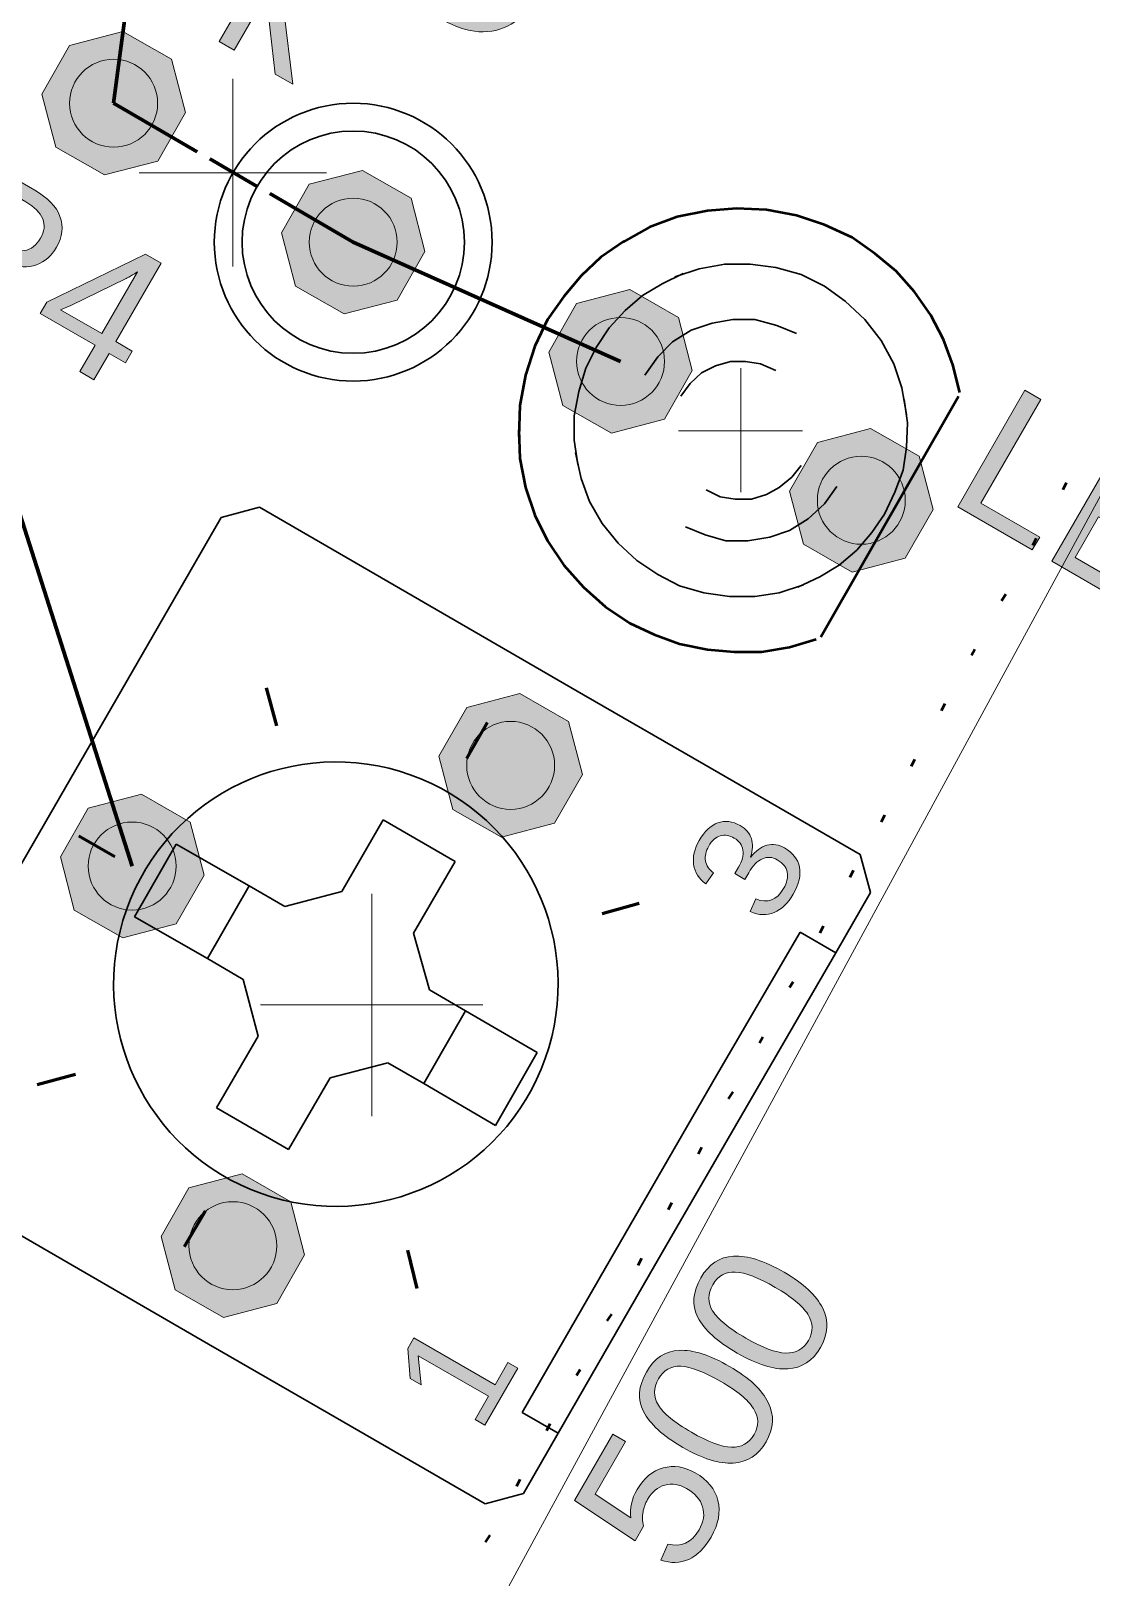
# Model space of a CAD drawing. Header units: millimetres. Extents: x 62.1 to 137.4, y 80.8 to 158.7.
# Drawn here: x 111.98 to 121.53, y 91.22 to 105.14 of the extents above; entities that cross this region are included whole.
import ezdxf

# ---------------------------------------------------------------- set-up
doc = ezdxf.new("R2010")
doc.units = ezdxf.units.MM
doc.header["$MEASUREMENT"] = 0
doc.layers.add('レイヤー 1', color=7, linetype='Continuous', lineweight=0)

# ---------------------------------------------------------------- blocks, each defined once
blk = doc.blocks.new('Block_0')
at = {"layer": 'レイヤー 1'}
h = blk.add_hatch(color=253, dxfattribs=at)
h.dxf.hatch_style = 2
edge = h.paths.add_edge_path()
edge.add_spline(control_points=[(118.772, 97.784), (118.848, 97.74), (118.892, 97.682), (118.906, 97.61), (118.92, 97.538), (118.901, 97.458), (118.85, 97.368), (118.802, 97.285), (118.745, 97.23), (118.679, 97.202), (118.613, 97.174), (118.541, 97.176), (118.462, 97.21), (118.462, 97.21), (118.514, 97.324), (118.514, 97.324), (118.619, 97.282), (118.702, 97.313), (118.763, 97.418), (118.793, 97.471), (118.804, 97.52), (118.796, 97.565), (118.787, 97.61), (118.757, 97.647), (118.706, 97.677), (118.661, 97.703), (118.617, 97.706), (118.572, 97.686), (118.527, 97.666), (118.486, 97.624), (118.449, 97.559), (118.449, 97.559), (118.414, 97.5), (118.414, 97.5), (118.414, 97.5), (118.324, 97.552), (118.324, 97.552), (118.324, 97.552), (118.357, 97.609), (118.357, 97.609), (118.39, 97.666), (118.403, 97.718), (118.396, 97.764), (118.389, 97.81), (118.363, 97.846), (118.319, 97.871), (118.276, 97.897), (118.234, 97.904), (118.193, 97.893), (118.153, 97.882), (118.118, 97.851), (118.089, 97.8), (118.062, 97.754), (118.053, 97.709), (118.06, 97.667), (118.067, 97.625), (118.09, 97.589), (118.131, 97.56), (118.131, 97.56), (118.062, 97.459), (118.062, 97.459), (117.999, 97.506), (117.963, 97.564), (117.953, 97.633), (117.943, 97.703), (117.96, 97.776), (118.003, 97.851), (118.051, 97.933), (118.107, 97.986), (118.171, 98.01), (118.236, 98.033), (118.303, 98.025), (118.371, 97.985), (118.423, 97.955), (118.457, 97.916), (118.473, 97.868), (118.489, 97.819), (118.486, 97.764), (118.466, 97.702), (118.466, 97.702), (118.468, 97.7), (118.468, 97.7), (118.51, 97.758), (118.558, 97.794), (118.613, 97.808), (118.667, 97.822), (118.72, 97.814), (118.772, 97.784)], knot_values=[0, 0, 0, 0, 1, 1, 1, 2, 2, 2, 3, 3, 3, 4, 4, 4, 5, 5, 5, 6, 6, 6, 7, 7, 7, 8, 8, 8, 9, 9, 9, 10, 10, 10, 11, 11, 11, 12, 12, 12, 13, 13, 13, 14, 14, 14, 15, 15, 15, 16, 16, 16, 17, 17, 17, 18, 18, 18, 19, 19, 19, 20, 20, 20, 21, 21, 21, 22, 22, 22, 23, 23, 23, 24, 24, 24, 25, 25, 25, 26, 26, 26, 27, 27, 27, 28, 28, 28, 29, 29, 29, 29], degree=3, periodic=0)
blk.add_open_spline([(118.772, 97.784), (118.848, 97.74), (118.892, 97.682), (118.906, 97.61), (118.92, 97.538), (118.901, 97.458), (118.85, 97.368), (118.802, 97.285), (118.745, 97.23), (118.679, 97.202), (118.613, 97.174), (118.541, 97.176), (118.462, 97.21), (118.462, 97.21), (118.514, 97.324), (118.514, 97.324), (118.619, 97.282), (118.702, 97.313), (118.763, 97.418), (118.793, 97.471), (118.804, 97.52), (118.796, 97.565), (118.787, 97.61), (118.757, 97.647), (118.706, 97.677), (118.661, 97.703), (118.617, 97.706), (118.572, 97.686), (118.527, 97.666), (118.486, 97.624), (118.449, 97.559), (118.449, 97.559), (118.414, 97.5), (118.414, 97.5), (118.414, 97.5), (118.324, 97.552), (118.324, 97.552), (118.324, 97.552), (118.357, 97.609), (118.357, 97.609), (118.39, 97.666), (118.403, 97.718), (118.396, 97.764), (118.389, 97.81), (118.363, 97.846), (118.319, 97.871), (118.276, 97.897), (118.234, 97.904), (118.193, 97.893), (118.153, 97.882), (118.118, 97.851), (118.089, 97.8), (118.062, 97.754), (118.053, 97.709), (118.06, 97.667), (118.067, 97.625), (118.09, 97.589), (118.131, 97.56), (118.131, 97.56), (118.062, 97.459), (118.062, 97.459), (117.999, 97.506), (117.963, 97.564), (117.953, 97.633), (117.943, 97.703), (117.96, 97.776), (118.003, 97.851), (118.051, 97.933), (118.107, 97.986), (118.171, 98.01), (118.236, 98.033), (118.303, 98.025), (118.371, 97.985), (118.423, 97.955), (118.457, 97.916), (118.473, 97.868), (118.489, 97.819), (118.486, 97.764), (118.466, 97.702), (118.466, 97.702), (118.468, 97.7), (118.468, 97.7), (118.51, 97.758), (118.558, 97.794), (118.613, 97.808), (118.667, 97.822), (118.72, 97.814), (118.772, 97.784)], degree=3, knots=[0, 0, 0, 0, 1, 1, 1, 2, 2, 2, 3, 3, 3, 4, 4, 4, 5, 5, 5, 6, 6, 6, 7, 7, 7, 8, 8, 8, 9, 9, 9, 10, 10, 10, 11, 11, 11, 12, 12, 12, 13, 13, 13, 14, 14, 14, 15, 15, 15, 16, 16, 16, 17, 17, 17, 18, 18, 18, 19, 19, 19, 20, 20, 20, 21, 21, 21, 22, 22, 22, 23, 23, 23, 24, 24, 24, 25, 25, 25, 26, 26, 26, 27, 27, 27, 28, 28, 28, 29, 29, 29, 29], dxfattribs=at)
blk = doc.blocks.new('Block_1')
at = {"layer": 'レイヤー 1'}
h = blk.add_hatch(color=253, dxfattribs=at)
h.dxf.hatch_style = 2
edge = h.paths.add_edge_path()
edge.add_spline(control_points=[(116.073, 92.585), (116.073, 92.585), (115.984, 92.636), (115.984, 92.636), (115.984, 92.636), (116.104, 92.845), (116.104, 92.845), (116.104, 92.845), (115.473, 93.209), (115.473, 93.209), (115.473, 93.209), (115.499, 92.948), (115.499, 92.948), (115.499, 92.948), (115.4, 93.005), (115.4, 93.005), (115.4, 93.005), (115.378, 93.276), (115.378, 93.276), (115.378, 93.276), (115.434, 93.372), (115.434, 93.372), (115.434, 93.372), (116.165, 92.95), (116.165, 92.95), (116.165, 92.95), (116.28, 93.15), (116.28, 93.15), (116.28, 93.15), (116.369, 93.099), (116.369, 93.099), (116.369, 93.099), (116.073, 92.585), (116.073, 92.585)], knot_values=[0, 0, 0, 0, 1, 1, 1, 2, 2, 2, 3, 3, 3, 4, 4, 4, 5, 5, 5, 6, 6, 6, 7, 7, 7, 8, 8, 8, 9, 9, 9, 10, 10, 10, 11, 11, 11, 11], degree=3, periodic=0)
blk.add_open_spline([(116.073, 92.585), (116.073, 92.585), (115.984, 92.636), (115.984, 92.636), (115.984, 92.636), (116.104, 92.845), (116.104, 92.845), (116.104, 92.845), (115.473, 93.209), (115.473, 93.209), (115.473, 93.209), (115.499, 92.948), (115.499, 92.948), (115.499, 92.948), (115.4, 93.005), (115.4, 93.005), (115.4, 93.005), (115.378, 93.276), (115.378, 93.276), (115.378, 93.276), (115.434, 93.372), (115.434, 93.372), (115.434, 93.372), (116.165, 92.95), (116.165, 92.95), (116.165, 92.95), (116.28, 93.15), (116.28, 93.15), (116.28, 93.15), (116.369, 93.099), (116.369, 93.099), (116.369, 93.099), (116.073, 92.585), (116.073, 92.585)], degree=3, knots=[0, 0, 0, 0, 1, 1, 1, 2, 2, 2, 3, 3, 3, 4, 4, 4, 5, 5, 5, 6, 6, 6, 7, 7, 7, 8, 8, 8, 9, 9, 9, 10, 10, 10, 11, 11, 11, 11], dxfattribs=at)
blk = doc.blocks.new('Block_16')
at = {"layer": 'レイヤー 1'}
h = blk.add_hatch(color=253, dxfattribs=at)
h.dxf.hatch_style = 2
edge = h.paths.add_edge_path()
edge.add_spline(control_points=[(112.071, 103.274), (112.107, 103.335), (112.113, 103.394), (112.09, 103.45), (112.067, 103.505), (112.016, 103.556), (111.938, 103.601), (111.938, 103.601), (111.601, 103.796), (111.601, 103.796), (111.601, 103.796), (111.377, 103.409), (111.377, 103.409), (111.377, 103.409), (111.721, 103.21), (111.721, 103.21), (111.796, 103.167), (111.864, 103.151), (111.925, 103.163), (111.986, 103.174), (112.035, 103.211), (112.071, 103.274)], knot_values=[0, 0, 0, 0, 1, 1, 1, 2, 2, 2, 3, 3, 3, 4, 4, 4, 5, 5, 5, 6, 6, 6, 7, 7, 7, 7], degree=3, periodic=0)
edge = h.paths.add_edge_path()
edge.add_spline(control_points=[(111.66, 102.514), (111.66, 102.514), (111.639, 103.108), (111.639, 103.108), (111.639, 103.108), (111.312, 103.296), (111.312, 103.296), (111.312, 103.296), (111.061, 102.86), (111.061, 102.86), (111.061, 102.86), (110.918, 102.943), (110.918, 102.943), (110.918, 102.943), (111.524, 103.992), (111.524, 103.992), (111.524, 103.992), (112.018, 103.707), (112.018, 103.707), (112.136, 103.639), (112.213, 103.56), (112.246, 103.47), (112.28, 103.379), (112.27, 103.287), (112.215, 103.193), (112.17, 103.115), (112.11, 103.062), (112.033, 103.036), (111.957, 103.009), (111.875, 103.011), (111.787, 103.043), (111.787, 103.043), (111.824, 102.419), (111.824, 102.419), (111.824, 102.419), (111.66, 102.514), (111.66, 102.514)], knot_values=[0, 0, 0, 0, 1, 1, 1, 2, 2, 2, 3, 3, 3, 4, 4, 4, 5, 5, 5, 6, 6, 6, 7, 7, 7, 8, 8, 8, 9, 9, 9, 10, 10, 10, 11, 11, 11, 12, 12, 12, 12], degree=3, periodic=0)
for points, knots in [([(111.66, 102.514), (111.66, 102.514), (111.639, 103.108), (111.639, 103.108), (111.639, 103.108), (111.312, 103.296), (111.312, 103.296), (111.312, 103.296), (111.061, 102.86), (111.061, 102.86), (111.061, 102.86), (110.918, 102.943), (110.918, 102.943), (110.918, 102.943), (111.524, 103.992), (111.524, 103.992), (111.524, 103.992), (112.018, 103.707), (112.018, 103.707), (112.136, 103.639), (112.213, 103.56), (112.246, 103.47), (112.28, 103.379), (112.27, 103.287), (112.215, 103.193), (112.17, 103.115), (112.11, 103.062), (112.033, 103.036), (111.957, 103.009), (111.875, 103.011), (111.787, 103.043), (111.787, 103.043), (111.824, 102.419), (111.824, 102.419), (111.824, 102.419), (111.66, 102.514), (111.66, 102.514)], [0, 0, 0, 0, 1, 1, 1, 2, 2, 2, 3, 3, 3, 4, 4, 4, 5, 5, 5, 6, 6, 6, 7, 7, 7, 8, 8, 8, 9, 9, 9, 10, 10, 10, 11, 11, 11, 12, 12, 12, 12]), ([(112.071, 103.274), (112.107, 103.335), (112.113, 103.394), (112.09, 103.45), (112.067, 103.505), (112.016, 103.556), (111.938, 103.601), (111.938, 103.601), (111.601, 103.796), (111.601, 103.796), (111.601, 103.796), (111.377, 103.409), (111.377, 103.409), (111.377, 103.409), (111.721, 103.21), (111.721, 103.21), (111.796, 103.167), (111.864, 103.151), (111.925, 103.163), (111.986, 103.174), (112.035, 103.211), (112.071, 103.274)], [0, 0, 0, 0, 1, 1, 1, 2, 2, 2, 3, 3, 3, 4, 4, 4, 5, 5, 5, 6, 6, 6, 7, 7, 7, 7])]:
    blk.add_open_spline(points, degree=3, knots=knots, dxfattribs=at)
blk = doc.blocks.new('Block_17')
at = {"layer": 'レイヤー 1'}
h = blk.add_hatch(color=253, dxfattribs=at)
h.dxf.hatch_style = 2
edge = h.paths.add_edge_path()
edge.add_spline(control_points=[(112.943, 102.971), (112.941, 102.969), (112.926, 102.96), (112.9, 102.944), (112.873, 102.928), (112.854, 102.917), (112.842, 102.912), (112.842, 102.912), (112.344, 102.67), (112.344, 102.67), (112.344, 102.67), (112.273, 102.639), (112.273, 102.639), (112.273, 102.639), (112.252, 102.63), (112.252, 102.63), (112.252, 102.63), (112.623, 102.416), (112.623, 102.416), (112.623, 102.416), (112.943, 102.971), (112.943, 102.971)], knot_values=[0, 0, 0, 0, 1, 1, 1, 2, 2, 2, 3, 3, 3, 4, 4, 4, 5, 5, 5, 6, 6, 6, 7, 7, 7, 7], degree=3, periodic=0)
edge = h.paths.add_edge_path()
edge.add_spline(control_points=[(112.688, 102.237), (112.688, 102.237), (112.551, 102), (112.551, 102), (112.551, 102), (112.424, 102.073), (112.424, 102.073), (112.424, 102.073), (112.562, 102.311), (112.562, 102.311), (112.562, 102.311), (112.067, 102.596), (112.067, 102.596), (112.067, 102.596), (112.127, 102.7), (112.127, 102.7), (112.127, 102.7), (113.016, 103.131), (113.016, 103.131), (113.016, 103.131), (113.157, 103.049), (113.157, 103.049), (113.157, 103.049), (112.749, 102.343), (112.749, 102.343), (112.749, 102.343), (112.897, 102.258), (112.897, 102.258), (112.897, 102.258), (112.836, 102.152), (112.836, 102.152), (112.836, 102.152), (112.688, 102.237), (112.688, 102.237)], knot_values=[0, 0, 0, 0, 1, 1, 1, 2, 2, 2, 3, 3, 3, 4, 4, 4, 5, 5, 5, 6, 6, 6, 7, 7, 7, 8, 8, 8, 9, 9, 9, 10, 10, 10, 11, 11, 11, 11], degree=3, periodic=0)
for points, knots in [([(112.688, 102.237), (112.688, 102.237), (112.551, 102), (112.551, 102), (112.551, 102), (112.424, 102.073), (112.424, 102.073), (112.424, 102.073), (112.562, 102.311), (112.562, 102.311), (112.562, 102.311), (112.067, 102.596), (112.067, 102.596), (112.067, 102.596), (112.127, 102.7), (112.127, 102.7), (112.127, 102.7), (113.016, 103.131), (113.016, 103.131), (113.016, 103.131), (113.157, 103.049), (113.157, 103.049), (113.157, 103.049), (112.749, 102.343), (112.749, 102.343), (112.749, 102.343), (112.897, 102.258), (112.897, 102.258), (112.897, 102.258), (112.836, 102.152), (112.836, 102.152), (112.836, 102.152), (112.688, 102.237), (112.688, 102.237)], [0, 0, 0, 0, 1, 1, 1, 2, 2, 2, 3, 3, 3, 4, 4, 4, 5, 5, 5, 6, 6, 6, 7, 7, 7, 8, 8, 8, 9, 9, 9, 10, 10, 10, 11, 11, 11, 11]), ([(112.943, 102.971), (112.941, 102.969), (112.926, 102.96), (112.9, 102.944), (112.873, 102.928), (112.854, 102.917), (112.842, 102.912), (112.842, 102.912), (112.344, 102.67), (112.344, 102.67), (112.344, 102.67), (112.273, 102.639), (112.273, 102.639), (112.273, 102.639), (112.252, 102.63), (112.252, 102.63), (112.252, 102.63), (112.623, 102.416), (112.623, 102.416), (112.623, 102.416), (112.943, 102.971), (112.943, 102.971)], [0, 0, 0, 0, 1, 1, 1, 2, 2, 2, 3, 3, 3, 4, 4, 4, 5, 5, 5, 6, 6, 6, 7, 7, 7, 7])]:
    blk.add_open_spline(points, degree=3, knots=knots, dxfattribs=at)
blk = doc.blocks.new('Block_18')
at = {"layer": 'レイヤー 1'}
h = blk.add_hatch(color=253, dxfattribs=at)
h.dxf.hatch_style = 2
edge = h.paths.add_edge_path()
edge.add_spline(control_points=[(120.331, 100.855), (120.331, 100.855), (120.937, 101.905), (120.937, 101.905), (120.937, 101.905), (121.079, 101.822), (121.079, 101.822), (121.079, 101.822), (120.54, 100.889), (120.54, 100.889), (120.54, 100.889), (121.071, 100.583), (121.071, 100.583), (121.071, 100.583), (121.003, 100.467), (121.003, 100.467), (121.003, 100.467), (120.331, 100.855), (120.331, 100.855)], knot_values=[0, 0, 0, 0, 1, 1, 1, 2, 2, 2, 3, 3, 3, 4, 4, 4, 5, 5, 5, 6, 6, 6, 6], degree=3, periodic=0)
blk.add_open_spline([(120.331, 100.855), (120.331, 100.855), (120.937, 101.905), (120.937, 101.905), (120.937, 101.905), (121.079, 101.822), (121.079, 101.822), (121.079, 101.822), (120.54, 100.889), (120.54, 100.889), (120.54, 100.889), (121.071, 100.583), (121.071, 100.583), (121.071, 100.583), (121.003, 100.467), (121.003, 100.467), (121.003, 100.467), (120.331, 100.855), (120.331, 100.855)], degree=3, knots=[0, 0, 0, 0, 1, 1, 1, 2, 2, 2, 3, 3, 3, 4, 4, 4, 5, 5, 5, 6, 6, 6, 6], dxfattribs=at)
blk = doc.blocks.new('Block_19')
at = {"layer": 'レイヤー 1'}
h = blk.add_hatch(color=253, dxfattribs=at)
h.dxf.hatch_style = 2
edge = h.paths.add_edge_path()
edge.add_spline(control_points=[(121.18, 100.365), (121.18, 100.365), (121.786, 101.414), (121.786, 101.414), (121.786, 101.414), (122.582, 100.954), (122.582, 100.954), (122.582, 100.954), (122.515, 100.838), (122.515, 100.838), (122.515, 100.838), (121.861, 101.216), (121.861, 101.216), (121.861, 101.216), (121.666, 100.879), (121.666, 100.879), (121.666, 100.879), (122.276, 100.527), (122.276, 100.527), (122.276, 100.527), (122.21, 100.413), (122.21, 100.413), (122.21, 100.413), (121.6, 100.765), (121.6, 100.765), (121.6, 100.765), (121.389, 100.399), (121.389, 100.399), (121.389, 100.399), (122.074, 100.004), (122.074, 100.004), (122.074, 100.004), (122.007, 99.887), (122.007, 99.887), (122.007, 99.887), (121.18, 100.365), (121.18, 100.365)], knot_values=[0, 0, 0, 0, 1, 1, 1, 2, 2, 2, 3, 3, 3, 4, 4, 4, 5, 5, 5, 6, 6, 6, 7, 7, 7, 8, 8, 8, 9, 9, 9, 10, 10, 10, 11, 11, 11, 12, 12, 12, 12], degree=3, periodic=0)
blk.add_open_spline([(121.18, 100.365), (121.18, 100.365), (121.786, 101.414), (121.786, 101.414), (121.786, 101.414), (122.582, 100.954), (122.582, 100.954), (122.582, 100.954), (122.515, 100.838), (122.515, 100.838), (122.515, 100.838), (121.861, 101.216), (121.861, 101.216), (121.861, 101.216), (121.666, 100.879), (121.666, 100.879), (121.666, 100.879), (122.276, 100.527), (122.276, 100.527), (122.276, 100.527), (122.21, 100.413), (122.21, 100.413), (122.21, 100.413), (121.6, 100.765), (121.6, 100.765), (121.6, 100.765), (121.389, 100.399), (121.389, 100.399), (121.389, 100.399), (122.074, 100.004), (122.074, 100.004), (122.074, 100.004), (122.007, 99.887), (122.007, 99.887), (122.007, 99.887), (121.18, 100.365), (121.18, 100.365)], degree=3, knots=[0, 0, 0, 0, 1, 1, 1, 2, 2, 2, 3, 3, 3, 4, 4, 4, 5, 5, 5, 6, 6, 6, 7, 7, 7, 8, 8, 8, 9, 9, 9, 10, 10, 10, 11, 11, 11, 12, 12, 12, 12], dxfattribs=at)
blk = doc.blocks.new('Block_62')
at = {"layer": 'レイヤー 1'}
h = blk.add_hatch(color=253, dxfattribs=at)
h.dxf.hatch_style = 2
edge = h.paths.add_edge_path()
edge.add_spline(control_points=[(115.571, 105.996), (115.503, 105.879), (115.489, 105.768), (115.526, 105.66), (115.564, 105.552), (115.648, 105.461), (115.778, 105.385), (115.906, 105.311), (116.029, 105.285), (116.146, 105.307), (116.263, 105.33), (116.355, 105.398), (116.421, 105.513), (116.506, 105.66), (116.497, 105.812), (116.394, 105.97), (116.394, 105.97), (116.519, 106.053), (116.519, 106.053), (116.585, 105.957), (116.619, 105.857), (116.621, 105.751), (116.623, 105.646), (116.594, 105.542), (116.534, 105.439), (116.473, 105.333), (116.398, 105.254), (116.31, 105.202), (116.221, 105.15), (116.125, 105.128), (116.019, 105.134), (115.914, 105.141), (115.806, 105.177), (115.694, 105.241), (115.527, 105.338), (115.422, 105.459), (115.379, 105.604), (115.337, 105.749), (115.361, 105.902), (115.454, 106.061), (115.519, 106.173), (115.594, 106.254), (115.681, 106.304), (115.768, 106.353), (115.864, 106.371), (115.971, 106.357), (115.971, 106.357), (115.938, 106.196), (115.938, 106.196), (115.862, 106.207), (115.793, 106.195), (115.73, 106.16), (115.666, 106.124), (115.613, 106.07), (115.571, 105.996)], knot_values=[0, 0, 0, 0, 1, 1, 1, 2, 2, 2, 3, 3, 3, 4, 4, 4, 5, 5, 5, 6, 6, 6, 7, 7, 7, 8, 8, 8, 9, 9, 9, 10, 10, 10, 11, 11, 11, 12, 12, 12, 13, 13, 13, 14, 14, 14, 15, 15, 15, 16, 16, 16, 17, 17, 17, 18, 18, 18, 18], degree=3, periodic=0)
blk.add_open_spline([(115.571, 105.996), (115.503, 105.879), (115.489, 105.768), (115.526, 105.66), (115.564, 105.552), (115.648, 105.461), (115.778, 105.385), (115.906, 105.311), (116.029, 105.285), (116.146, 105.307), (116.263, 105.33), (116.355, 105.398), (116.421, 105.513), (116.506, 105.66), (116.497, 105.812), (116.394, 105.97), (116.394, 105.97), (116.519, 106.053), (116.519, 106.053), (116.585, 105.957), (116.619, 105.857), (116.621, 105.751), (116.623, 105.646), (116.594, 105.542), (116.534, 105.439), (116.473, 105.333), (116.398, 105.254), (116.31, 105.202), (116.221, 105.15), (116.125, 105.128), (116.019, 105.134), (115.914, 105.141), (115.806, 105.177), (115.694, 105.241), (115.527, 105.338), (115.422, 105.459), (115.379, 105.604), (115.337, 105.749), (115.361, 105.902), (115.454, 106.061), (115.519, 106.173), (115.594, 106.254), (115.681, 106.304), (115.768, 106.353), (115.864, 106.371), (115.971, 106.357), (115.971, 106.357), (115.938, 106.196), (115.938, 106.196), (115.862, 106.207), (115.793, 106.195), (115.73, 106.16), (115.666, 106.124), (115.613, 106.07), (115.571, 105.996)], degree=3, knots=[0, 0, 0, 0, 1, 1, 1, 2, 2, 2, 3, 3, 3, 4, 4, 4, 5, 5, 5, 6, 6, 6, 7, 7, 7, 8, 8, 8, 9, 9, 9, 10, 10, 10, 11, 11, 11, 12, 12, 12, 13, 13, 13, 14, 14, 14, 15, 15, 15, 16, 16, 16, 17, 17, 17, 18, 18, 18, 18], dxfattribs=at)
blk = doc.blocks.new('Block_99')
at = {"layer": 'レイヤー 1'}
h = blk.add_hatch(color=253, dxfattribs=at)
h.dxf.hatch_style = 2
edge = h.paths.add_edge_path()
edge.add_spline(control_points=[(117.968, 92.156), (118.079, 92.092), (118.146, 92.009), (118.172, 91.906), (118.197, 91.804), (118.177, 91.694), (118.11, 91.577), (118.053, 91.479), (117.986, 91.413), (117.909, 91.377), (117.831, 91.342), (117.748, 91.339), (117.658, 91.37), (117.658, 91.37), (117.72, 91.515), (117.72, 91.515), (117.84, 91.483), (117.934, 91.526), (118.002, 91.643), (118.043, 91.715), (118.054, 91.784), (118.034, 91.85), (118.014, 91.916), (117.966, 91.971), (117.89, 92.015), (117.824, 92.053), (117.759, 92.063), (117.694, 92.046), (117.63, 92.028), (117.578, 91.985), (117.538, 91.915), (117.517, 91.879), (117.503, 91.842), (117.497, 91.804), (117.489, 91.766), (117.491, 91.724), (117.5, 91.676), (117.5, 91.676), (117.425, 91.545), (117.425, 91.545), (117.425, 91.545), (116.88, 91.907), (116.88, 91.907), (116.88, 91.907), (117.225, 92.503), (117.225, 92.503), (117.225, 92.503), (117.339, 92.437), (117.339, 92.437), (117.339, 92.437), (117.065, 91.963), (117.065, 91.963), (117.065, 91.963), (117.386, 91.75), (117.386, 91.75), (117.375, 91.835), (117.394, 91.92), (117.444, 92.006), (117.504, 92.109), (117.582, 92.174), (117.678, 92.2), (117.773, 92.227), (117.87, 92.212), (117.968, 92.156)], knot_values=[0, 0, 0, 0, 1, 1, 1, 2, 2, 2, 3, 3, 3, 4, 4, 4, 5, 5, 5, 6, 6, 6, 7, 7, 7, 8, 8, 8, 9, 9, 9, 10, 10, 10, 11, 11, 11, 12, 12, 12, 13, 13, 13, 14, 14, 14, 15, 15, 15, 16, 16, 16, 17, 17, 17, 18, 18, 18, 19, 19, 19, 20, 20, 20, 21, 21, 21, 21], degree=3, periodic=0)
blk.add_open_spline([(117.968, 92.156), (118.079, 92.092), (118.146, 92.009), (118.172, 91.906), (118.197, 91.804), (118.177, 91.694), (118.11, 91.577), (118.053, 91.479), (117.986, 91.413), (117.909, 91.377), (117.831, 91.342), (117.748, 91.339), (117.658, 91.37), (117.658, 91.37), (117.72, 91.515), (117.72, 91.515), (117.84, 91.483), (117.934, 91.526), (118.002, 91.643), (118.043, 91.715), (118.054, 91.784), (118.034, 91.85), (118.014, 91.916), (117.966, 91.971), (117.89, 92.015), (117.824, 92.053), (117.759, 92.063), (117.694, 92.046), (117.63, 92.028), (117.578, 91.985), (117.538, 91.915), (117.517, 91.879), (117.503, 91.842), (117.497, 91.804), (117.489, 91.766), (117.491, 91.724), (117.5, 91.676), (117.5, 91.676), (117.425, 91.545), (117.425, 91.545), (117.425, 91.545), (116.88, 91.907), (116.88, 91.907), (116.88, 91.907), (117.225, 92.503), (117.225, 92.503), (117.225, 92.503), (117.339, 92.437), (117.339, 92.437), (117.339, 92.437), (117.065, 91.963), (117.065, 91.963), (117.065, 91.963), (117.386, 91.75), (117.386, 91.75), (117.375, 91.835), (117.394, 91.92), (117.444, 92.006), (117.504, 92.109), (117.582, 92.174), (117.678, 92.2), (117.773, 92.227), (117.87, 92.212), (117.968, 92.156)], degree=3, knots=[0, 0, 0, 0, 1, 1, 1, 2, 2, 2, 3, 3, 3, 4, 4, 4, 5, 5, 5, 6, 6, 6, 7, 7, 7, 8, 8, 8, 9, 9, 9, 10, 10, 10, 11, 11, 11, 12, 12, 12, 13, 13, 13, 14, 14, 14, 15, 15, 15, 16, 16, 16, 17, 17, 17, 18, 18, 18, 19, 19, 19, 20, 20, 20, 21, 21, 21, 21], dxfattribs=at)
blk = doc.blocks.new('Block_100')
at = {"layer": 'レイヤー 1'}
h = blk.add_hatch(color=253, dxfattribs=at)
h.dxf.hatch_style = 2
edge = h.paths.add_edge_path()
edge.add_spline(control_points=[(118.198, 92.978), (118.047, 93.066), (117.927, 93.112), (117.838, 93.116), (117.75, 93.12), (117.683, 93.082), (117.637, 93.002), (117.589, 92.919), (117.588, 92.841), (117.635, 92.766), (117.681, 92.691), (117.78, 92.61), (117.934, 92.521), (118.083, 92.435), (118.203, 92.39), (118.293, 92.387), (118.383, 92.383), (118.451, 92.422), (118.497, 92.501), (118.542, 92.58), (118.541, 92.658), (118.491, 92.736), (118.442, 92.813), (118.344, 92.894), (118.198, 92.978)], knot_values=[0, 0, 0, 0, 1, 1, 1, 2, 2, 2, 3, 3, 3, 4, 4, 4, 5, 5, 5, 6, 6, 6, 7, 7, 7, 8, 8, 8, 8], degree=3, periodic=0)
edge = h.paths.add_edge_path()
edge.add_spline(control_points=[(118.277, 93.114), (118.452, 93.013), (118.568, 92.905), (118.625, 92.79), (118.681, 92.675), (118.675, 92.557), (118.605, 92.436), (118.536, 92.315), (118.438, 92.251), (118.31, 92.244), (118.184, 92.236), (118.032, 92.283), (117.856, 92.385), (117.676, 92.489), (117.557, 92.597), (117.502, 92.708), (117.446, 92.818), (117.454, 92.937), (117.528, 93.064), (117.599, 93.188), (117.698, 93.253), (117.822, 93.259), (117.947, 93.266), (118.099, 93.217), (118.277, 93.114)], knot_values=[0, 0, 0, 0, 1, 1, 1, 2, 2, 2, 3, 3, 3, 4, 4, 4, 5, 5, 5, 6, 6, 6, 7, 7, 7, 8, 8, 8, 8], degree=3, periodic=0)
for points in [[(118.277, 93.114), (118.452, 93.013), (118.568, 92.905), (118.625, 92.79), (118.681, 92.675), (118.675, 92.557), (118.605, 92.436), (118.536, 92.315), (118.438, 92.251), (118.31, 92.244), (118.184, 92.236), (118.032, 92.283), (117.856, 92.385), (117.676, 92.489), (117.557, 92.597), (117.502, 92.708), (117.446, 92.818), (117.454, 92.937), (117.528, 93.064), (117.599, 93.188), (117.698, 93.253), (117.822, 93.259), (117.947, 93.266), (118.099, 93.217), (118.277, 93.114)], [(118.198, 92.978), (118.047, 93.066), (117.927, 93.112), (117.838, 93.116), (117.75, 93.12), (117.683, 93.082), (117.637, 93.002), (117.589, 92.919), (117.588, 92.841), (117.635, 92.766), (117.681, 92.691), (117.78, 92.61), (117.934, 92.521), (118.083, 92.435), (118.203, 92.39), (118.293, 92.387), (118.383, 92.383), (118.451, 92.422), (118.497, 92.501), (118.542, 92.58), (118.541, 92.658), (118.491, 92.736), (118.442, 92.813), (118.344, 92.894), (118.198, 92.978)]]:
    blk.add_open_spline(points, degree=3, knots=[0, 0, 0, 0, 1, 1, 1, 2, 2, 2, 3, 3, 3, 4, 4, 4, 5, 5, 5, 6, 6, 6, 7, 7, 7, 8, 8, 8, 8], dxfattribs=at)
blk = doc.blocks.new('Block_101')
at = {"layer": 'レイヤー 1'}
h = blk.add_hatch(color=253, dxfattribs=at)
h.dxf.hatch_style = 2
edge = h.paths.add_edge_path()
edge.add_spline(control_points=[(118.688, 93.826), (118.537, 93.914), (118.417, 93.96), (118.328, 93.964), (118.24, 93.968), (118.173, 93.931), (118.126, 93.85), (118.079, 93.768), (118.078, 93.689), (118.124, 93.614), (118.171, 93.54), (118.27, 93.458), (118.424, 93.369), (118.573, 93.283), (118.693, 93.238), (118.783, 93.235), (118.873, 93.232), (118.941, 93.27), (118.987, 93.349), (119.032, 93.428), (119.03, 93.506), (118.981, 93.584), (118.932, 93.661), (118.834, 93.742), (118.688, 93.826)], knot_values=[0, 0, 0, 0, 1, 1, 1, 2, 2, 2, 3, 3, 3, 4, 4, 4, 5, 5, 5, 6, 6, 6, 7, 7, 7, 8, 8, 8, 8], degree=3, periodic=0)
edge = h.paths.add_edge_path()
edge.add_spline(control_points=[(118.767, 93.963), (118.942, 93.862), (119.058, 93.753), (119.115, 93.638), (119.171, 93.523), (119.165, 93.405), (119.095, 93.285), (119.026, 93.164), (118.927, 93.1), (118.8, 93.092), (118.674, 93.085), (118.522, 93.132), (118.346, 93.234), (118.165, 93.338), (118.047, 93.445), (117.991, 93.556), (117.935, 93.667), (117.944, 93.785), (118.018, 93.913), (118.089, 94.036), (118.187, 94.101), (118.312, 94.108), (118.437, 94.114), (118.588, 94.066), (118.767, 93.963)], knot_values=[0, 0, 0, 0, 1, 1, 1, 2, 2, 2, 3, 3, 3, 4, 4, 4, 5, 5, 5, 6, 6, 6, 7, 7, 7, 8, 8, 8, 8], degree=3, periodic=0)
for points in [[(118.767, 93.963), (118.942, 93.862), (119.058, 93.753), (119.115, 93.638), (119.171, 93.523), (119.165, 93.405), (119.095, 93.285), (119.026, 93.164), (118.927, 93.1), (118.8, 93.092), (118.674, 93.085), (118.522, 93.132), (118.346, 93.234), (118.165, 93.338), (118.047, 93.445), (117.991, 93.556), (117.935, 93.667), (117.944, 93.785), (118.018, 93.913), (118.089, 94.036), (118.187, 94.101), (118.312, 94.108), (118.437, 94.114), (118.588, 94.066), (118.767, 93.963)], [(118.688, 93.826), (118.537, 93.914), (118.417, 93.96), (118.328, 93.964), (118.24, 93.968), (118.173, 93.931), (118.126, 93.85), (118.079, 93.768), (118.078, 93.689), (118.124, 93.614), (118.171, 93.54), (118.27, 93.458), (118.424, 93.369), (118.573, 93.283), (118.693, 93.238), (118.783, 93.235), (118.873, 93.232), (118.941, 93.27), (118.987, 93.349), (119.032, 93.428), (119.03, 93.506), (118.981, 93.584), (118.932, 93.661), (118.834, 93.742), (118.688, 93.826)]]:
    blk.add_open_spline(points, degree=3, knots=[0, 0, 0, 0, 1, 1, 1, 2, 2, 2, 3, 3, 3, 4, 4, 4, 5, 5, 5, 6, 6, 6, 7, 7, 7, 8, 8, 8, 8], dxfattribs=at)
blk = doc.blocks.new('Block_114')
at = {"layer": 'レイヤー 1'}
h = blk.add_hatch(color=253, dxfattribs=at)
h.dxf.hatch_style = 2
edge = h.paths.add_edge_path()
edge.add_spline(control_points=[(114.185, 104.753), (114.185, 104.753), (114.125, 105.279), (114.125, 105.279), (114.125, 105.279), (113.979, 105.254), (113.979, 105.254), (113.979, 105.254), (113.814, 104.967), (113.814, 104.967), (113.814, 104.967), (113.68, 105.045), (113.68, 105.045), (113.68, 105.045), (114.318, 106.15), (114.318, 106.15), (114.318, 106.15), (114.452, 106.073), (114.452, 106.073), (114.452, 106.073), (114.053, 105.382), (114.053, 105.382), (114.053, 105.382), (114.633, 105.569), (114.633, 105.569), (114.633, 105.569), (114.79, 105.478), (114.79, 105.478), (114.79, 105.478), (114.263, 105.321), (114.263, 105.321), (114.263, 105.321), (114.342, 104.663), (114.342, 104.663), (114.342, 104.663), (114.185, 104.753), (114.185, 104.753)], knot_values=[0, 0, 0, 0, 1, 1, 1, 2, 2, 2, 3, 3, 3, 4, 4, 4, 5, 5, 5, 6, 6, 6, 7, 7, 7, 8, 8, 8, 9, 9, 9, 10, 10, 10, 11, 11, 11, 12, 12, 12, 12], degree=3, periodic=0)
blk.add_open_spline([(114.185, 104.753), (114.185, 104.753), (114.125, 105.279), (114.125, 105.279), (114.125, 105.279), (113.979, 105.254), (113.979, 105.254), (113.979, 105.254), (113.814, 104.967), (113.814, 104.967), (113.814, 104.967), (113.68, 105.045), (113.68, 105.045), (113.68, 105.045), (114.318, 106.15), (114.318, 106.15), (114.318, 106.15), (114.452, 106.073), (114.452, 106.073), (114.452, 106.073), (114.053, 105.382), (114.053, 105.382), (114.053, 105.382), (114.633, 105.569), (114.633, 105.569), (114.633, 105.569), (114.79, 105.478), (114.79, 105.478), (114.79, 105.478), (114.263, 105.321), (114.263, 105.321), (114.263, 105.321), (114.342, 104.663), (114.342, 104.663), (114.342, 104.663), (114.185, 104.753), (114.185, 104.753)], degree=3, knots=[0, 0, 0, 0, 1, 1, 1, 2, 2, 2, 3, 3, 3, 4, 4, 4, 5, 5, 5, 6, 6, 6, 7, 7, 7, 8, 8, 8, 9, 9, 9, 10, 10, 10, 11, 11, 11, 12, 12, 12, 12], dxfattribs=at)

msp = doc.modelspace()

# ---------------------------------------------------------------- hatches: boundary and pattern name
at = {"layer": 'レイヤー 1'}
h = msp.add_hatch(color=122, dxfattribs=at)
h.dxf.hatch_style = 2
h.paths.add_polyline_path([(112.333, 105.011), (112.813, 105.136), (113.251, 104.886), (113.376, 104.406), (113.126, 103.969), (112.646, 103.844), (112.208, 104.094), (112.083, 104.573)])
h = msp.add_hatch(color=122, dxfattribs=at)
h.dxf.hatch_style = 2
h.paths.add_polyline_path([(112.333, 105.011), (112.813, 105.136), (113.251, 104.886), (113.376, 104.406), (113.126, 103.969), (112.646, 103.844), (112.208, 104.094), (112.083, 104.573)])
h = msp.add_hatch(color=122, dxfattribs=at)
h.dxf.hatch_style = 2
h.paths.add_polyline_path([(114.491, 103.76), (114.971, 103.885), (115.408, 103.635), (115.533, 103.156), (115.283, 102.718), (114.804, 102.593), (114.366, 102.843), (114.241, 103.322)])
h = msp.add_hatch(color=122, dxfattribs=at)
h.dxf.hatch_style = 2
h.paths.add_polyline_path([(114.491, 103.76), (114.971, 103.885), (115.408, 103.635), (115.533, 103.156), (115.283, 102.718), (114.804, 102.593), (114.366, 102.843), (114.241, 103.322)])
h = msp.add_hatch(color=122, dxfattribs=at)
h.dxf.hatch_style = 2
h.paths.add_polyline_path([(117.691, 101.644), (117.212, 101.519), (116.774, 101.769), (116.649, 102.249), (116.899, 102.686), (117.379, 102.812), (117.816, 102.561), (117.941, 102.082)])
h = msp.add_hatch(color=122, dxfattribs=at)
h.dxf.hatch_style = 2
h.paths.add_polyline_path([(117.691, 101.644), (117.212, 101.519), (116.774, 101.769), (116.649, 102.249), (116.899, 102.686), (117.379, 102.812), (117.816, 102.561), (117.941, 102.082)])
h = msp.add_hatch(color=122, dxfattribs=at)
h.dxf.hatch_style = 2
h.paths.add_polyline_path([(119.859, 100.393), (119.38, 100.268), (118.942, 100.518), (118.817, 100.998), (119.067, 101.436), (119.547, 101.561), (119.984, 101.311), (120.11, 100.831)])
h = msp.add_hatch(color=122, dxfattribs=at)
h.dxf.hatch_style = 2
h.paths.add_polyline_path([(119.859, 100.393), (119.38, 100.268), (118.942, 100.518), (118.817, 100.998), (119.067, 101.436), (119.547, 101.561), (119.984, 101.311), (120.11, 100.831)])
h = msp.add_hatch(color=122, dxfattribs=at)
h.dxf.hatch_style = 2
h.paths.add_polyline_path([(116.826, 98.923), (116.951, 98.444), (116.701, 98.006), (116.221, 97.881), (115.784, 98.131), (115.659, 98.611), (115.909, 99.049), (116.388, 99.174)])
h = msp.add_hatch(color=122, dxfattribs=at)
h.dxf.hatch_style = 2
h.paths.add_polyline_path([(116.826, 98.923), (116.951, 98.444), (116.701, 98.006), (116.221, 97.881), (115.784, 98.131), (115.659, 98.611), (115.909, 99.049), (116.388, 99.174)])
h = msp.add_hatch(color=122, dxfattribs=at)
h.dxf.hatch_style = 2
h.paths.add_polyline_path([(113.417, 98.017), (113.543, 97.537), (113.292, 97.099), (112.813, 96.974), (112.375, 97.224), (112.25, 97.704), (112.5, 98.142), (112.98, 98.267)])
h = msp.add_hatch(color=122, dxfattribs=at)
h.dxf.hatch_style = 2
h.paths.add_polyline_path([(113.417, 98.017), (113.543, 97.537), (113.292, 97.099), (112.813, 96.974), (112.375, 97.224), (112.25, 97.704), (112.5, 98.142), (112.98, 98.267)])
h = msp.add_hatch(color=122, dxfattribs=at)
h.dxf.hatch_style = 2
h.paths.add_polyline_path([(114.324, 94.598), (114.449, 94.118), (114.199, 93.68), (113.72, 93.555), (113.282, 93.805), (113.157, 94.285), (113.407, 94.723), (113.887, 94.848)])
h = msp.add_hatch(color=122, dxfattribs=at)
h.dxf.hatch_style = 2
h.paths.add_polyline_path([(114.324, 94.598), (114.449, 94.118), (114.199, 93.68), (113.72, 93.555), (113.282, 93.805), (113.157, 94.285), (113.407, 94.723), (113.887, 94.848)])

# ---------------------------------------------------------------- linework, layer by layer
at = {"layer": 'レイヤー 1', "color": 7, "lineweight": 9}
msp.add_line((137.215, 129.695), (115.054, 88.864), dxfattribs=at)
at = {"layer": 'レイヤー 1', "color": 140, "lineweight": 211}
for p, q in [((113.803, 112.62), (112.729, 104.49)), ((114.887, 103.239), (117.295, 102.165)), ((112.896, 97.62), (111.301, 102.614))]:
    msp.add_line(p, q, dxfattribs=at)
at = {"layer": 'レイヤー 1', "color": 62, "lineweight": 0}
for p, q in [((113.803, 103.02), (113.803, 104.709)), ((112.959, 103.864), (114.647, 103.864)), ((118.379, 100.987), (118.379, 102.103)), ((117.816, 101.54), (118.932, 101.54)), ((115.054, 95.369), (115.054, 97.37)), ((114.053, 96.37), (116.055, 96.37))]:
    msp.add_line(p, q, dxfattribs=at)
at = {"layer": 'レイヤー 1', "color": 253, "lineweight": 120}
for p, q in [((113.48, 104.052), (112.729, 104.49)), ((114.022, 103.739), (113.595, 103.989)), ((114.887, 103.239), (114.137, 103.677))]:
    msp.add_line(p, q, dxfattribs=at)
at = {"layer": 'レイヤー 1', "color": 253, "lineweight": 50}
msp.add_line((119.098, 99.684), (120.339, 101.853), dxfattribs=at)
at = {"layer": 'レイヤー 1', "color": 140, "lineweight": 50}
for p, q in [((121.308, 101.071), (121.277, 101.008)), ((121.037, 100.57), (121.006, 100.508)), ((120.766, 100.07), (120.725, 100.008)), ((120.485, 99.57), (120.454, 99.518)), ((120.214, 99.08), (120.183, 99.017)), ((119.943, 98.579), (119.912, 98.517)), ((119.672, 98.079), (119.641, 98.017)), ((119.39, 97.579), (119.359, 97.516)), ((119.119, 97.078), (119.088, 97.016)), ((118.848, 96.578), (118.817, 96.526)), ((118.577, 96.078), (118.546, 96.026)), ((118.306, 95.588), (118.265, 95.525)), ((118.025, 95.087), (117.994, 95.025)), ((117.754, 94.587), (117.723, 94.525)), ((117.483, 94.087), (117.451, 94.024)), ((117.212, 93.586), (117.17, 93.524)), ((116.93, 93.086), (116.899, 93.034)), ((116.659, 92.596), (116.628, 92.534)), ((116.388, 92.096), (116.357, 92.033)), ((116.117, 91.595), (116.076, 91.533))]:
    msp.add_line(p, q, dxfattribs=at)
at = {"layer": 'レイヤー 1', "color": 253, "lineweight": 30}
for p, q in [((113.699, 100.758), (114.043, 100.852)), ((116.962, 99.163), (114.043, 100.852)), ((113.699, 100.758), (110.572, 95.348)), ((118.046, 98.538), (116.962, 99.163)), ((119.453, 97.725), (118.046, 98.538)), ((115.158, 98.037), (114.783, 97.391)), ((115.805, 97.662), (115.158, 98.037)), ((113.292, 97.818), (112.917, 97.162)), ((113.949, 97.443), (113.292, 97.818)), ((115.429, 97.016), (115.805, 97.662)), ((119.547, 97.381), (119.453, 97.725)), ((113.949, 97.443), (113.574, 96.787)), ((114.272, 97.256), (113.949, 97.443)), ((114.783, 97.391), (114.272, 97.256)), ((119.234, 96.839), (119.547, 97.381)), ((112.917, 97.162), (113.574, 96.787)), ((115.575, 96.505), (115.429, 97.016)), ((118.16, 95.734), (118.911, 97.026)), ((119.234, 96.839), (118.911, 97.026)), ((113.574, 96.787), (113.897, 96.599)), ((118.296, 95.223), (119.234, 96.839)), ((113.897, 96.599), (114.032, 96.088)), ((115.898, 96.317), (115.575, 96.505)), ((115.898, 96.317), (115.523, 95.661)), ((116.545, 95.942), (115.898, 96.317)), ((114.032, 96.088), (113.657, 95.442)), ((116.169, 95.285), (116.545, 95.942)), ((115.2, 95.848), (114.679, 95.713)), ((115.2, 95.848), (115.523, 95.661)), ((114.303, 95.067), (114.679, 95.713)), ((115.523, 95.661), (116.169, 95.285)), ((117.16, 94.003), (118.16, 95.734)), ((113.657, 95.442), (114.303, 95.067)), ((117.67, 94.139), (118.296, 95.223)), ((110.666, 95.004), (113.584, 93.315)), ((116.732, 92.513), (117.67, 94.139)), ((116.409, 92.7), (117.16, 94.003)), ((113.584, 93.315), (114.668, 92.69)), ((114.668, 92.69), (116.076, 91.877)), ((116.409, 92.7), (116.732, 92.513)), ((116.42, 91.971), (116.732, 92.513)), ((116.42, 91.971), (116.076, 91.877))]:
    msp.add_line(p, q, dxfattribs=at)
at = {"layer": 'レイヤー 1', "color": 253, "lineweight": 60}
for p, q in [((114.199, 98.882), (114.105, 99.226)), ((115.909, 98.59), (116.096, 98.913)), ((112.74, 97.704), (112.417, 97.891)), ((117.128, 97.193), (117.462, 97.287)), ((112.385, 95.744), (112.041, 95.65)), ((113.553, 94.514), (113.365, 94.191)), ((115.377, 94.16), (115.461, 93.816))]:
    msp.add_line(p, q, dxfattribs=at)
at = {"layer": 'レイヤー 1'}
for points in [[(112.333, 105.011), (112.813, 105.136), (113.251, 104.886), (113.376, 104.406), (113.126, 103.969), (112.646, 103.844), (112.208, 104.094), (112.083, 104.573)], [(112.333, 105.011), (112.813, 105.136), (113.251, 104.886), (113.376, 104.406), (113.126, 103.969), (112.646, 103.844), (112.208, 104.094), (112.083, 104.573)], [(114.491, 103.76), (114.971, 103.885), (115.408, 103.635), (115.533, 103.156), (115.283, 102.718), (114.804, 102.593), (114.366, 102.843), (114.241, 103.322)], [(114.491, 103.76), (114.971, 103.885), (115.408, 103.635), (115.533, 103.156), (115.283, 102.718), (114.804, 102.593), (114.366, 102.843), (114.241, 103.322)], [(117.691, 101.644), (117.212, 101.519), (116.774, 101.769), (116.649, 102.249), (116.899, 102.686), (117.379, 102.812), (117.816, 102.561), (117.941, 102.082)], [(117.691, 101.644), (117.212, 101.519), (116.774, 101.769), (116.649, 102.249), (116.899, 102.686), (117.379, 102.812), (117.816, 102.561), (117.941, 102.082)], [(119.859, 100.393), (119.38, 100.268), (118.942, 100.518), (118.817, 100.998), (119.067, 101.436), (119.547, 101.561), (119.984, 101.311), (120.11, 100.831)], [(119.859, 100.393), (119.38, 100.268), (118.942, 100.518), (118.817, 100.998), (119.067, 101.436), (119.547, 101.561), (119.984, 101.311), (120.11, 100.831)], [(116.826, 98.923), (116.951, 98.444), (116.701, 98.006), (116.221, 97.881), (115.784, 98.131), (115.659, 98.611), (115.909, 99.049), (116.388, 99.174)], [(116.826, 98.923), (116.951, 98.444), (116.701, 98.006), (116.221, 97.881), (115.784, 98.131), (115.659, 98.611), (115.909, 99.049), (116.388, 99.174)], [(113.417, 98.017), (113.543, 97.537), (113.292, 97.099), (112.813, 96.974), (112.375, 97.224), (112.25, 97.704), (112.5, 98.142), (112.98, 98.267)], [(113.417, 98.017), (113.543, 97.537), (113.292, 97.099), (112.813, 96.974), (112.375, 97.224), (112.25, 97.704), (112.5, 98.142), (112.98, 98.267)], [(114.324, 94.598), (114.449, 94.118), (114.199, 93.68), (113.72, 93.555), (113.282, 93.805), (113.157, 94.285), (113.407, 94.723), (113.887, 94.848)], [(114.324, 94.598), (114.449, 94.118), (114.199, 93.68), (113.72, 93.555), (113.282, 93.805), (113.157, 94.285), (113.407, 94.723), (113.887, 94.848)]]:
    msp.add_lwpolyline(points, close=True, dxfattribs=at)
at = {"layer": 'レイヤー 1', "color": 122, "lineweight": 0}
for points in [[(112.333, 105.011), (112.813, 105.136), (113.251, 104.886), (113.376, 104.406), (113.126, 103.969), (112.646, 103.844), (112.208, 104.094), (112.083, 104.573)], [(112.333, 105.011), (112.813, 105.136), (113.251, 104.886), (113.376, 104.406), (113.126, 103.969), (112.646, 103.844), (112.208, 104.094), (112.083, 104.573)], [(114.491, 103.76), (114.971, 103.885), (115.408, 103.635), (115.533, 103.156), (115.283, 102.718), (114.804, 102.593), (114.366, 102.843), (114.241, 103.322)], [(114.491, 103.76), (114.971, 103.885), (115.408, 103.635), (115.533, 103.156), (115.283, 102.718), (114.804, 102.593), (114.366, 102.843), (114.241, 103.322)], [(117.691, 101.644), (117.212, 101.519), (116.774, 101.769), (116.649, 102.249), (116.899, 102.686), (117.379, 102.812), (117.816, 102.561), (117.941, 102.082)], [(117.691, 101.644), (117.212, 101.519), (116.774, 101.769), (116.649, 102.249), (116.899, 102.686), (117.379, 102.812), (117.816, 102.561), (117.941, 102.082)], [(119.859, 100.393), (119.38, 100.268), (118.942, 100.518), (118.817, 100.998), (119.067, 101.436), (119.547, 101.561), (119.984, 101.311), (120.11, 100.831)], [(119.859, 100.393), (119.38, 100.268), (118.942, 100.518), (118.817, 100.998), (119.067, 101.436), (119.547, 101.561), (119.984, 101.311), (120.11, 100.831)], [(116.826, 98.923), (116.951, 98.444), (116.701, 98.006), (116.221, 97.881), (115.784, 98.131), (115.659, 98.611), (115.909, 99.049), (116.388, 99.174)], [(116.826, 98.923), (116.951, 98.444), (116.701, 98.006), (116.221, 97.881), (115.784, 98.131), (115.659, 98.611), (115.909, 99.049), (116.388, 99.174)], [(113.417, 98.017), (113.543, 97.537), (113.292, 97.099), (112.813, 96.974), (112.375, 97.224), (112.25, 97.704), (112.5, 98.142), (112.98, 98.267)], [(113.417, 98.017), (113.543, 97.537), (113.292, 97.099), (112.813, 96.974), (112.375, 97.224), (112.25, 97.704), (112.5, 98.142), (112.98, 98.267)], [(114.324, 94.598), (114.449, 94.118), (114.199, 93.68), (113.72, 93.555), (113.282, 93.805), (113.157, 94.285), (113.407, 94.723), (113.887, 94.848)], [(114.324, 94.598), (114.449, 94.118), (114.199, 93.68), (113.72, 93.555), (113.282, 93.805), (113.157, 94.285), (113.407, 94.723), (113.887, 94.848)]]:
    msp.add_lwpolyline(points, close=True, dxfattribs=at)
at = {"layer": 'レイヤー 1', "color": 253, "lineweight": 50}
for points in [[(119.38, 103.281), (119.13, 103.395), (118.88, 103.479), (118.609, 103.531), (118.338, 103.541), (118.077, 103.52), (117.806, 103.468), (117.556, 103.374), (117.316, 103.239)], [(117.326, 103.249), (117.118, 103.103), (116.941, 102.937), (116.784, 102.749), (116.638, 102.541)], [(120.349, 101.884), (120.287, 102.134), (120.203, 102.363), (120.089, 102.582), (119.943, 102.791), (119.776, 102.978), (119.588, 103.135), (119.38, 103.281)], [(116.638, 102.541), (116.524, 102.301), (116.44, 102.04), (116.388, 101.769), (116.378, 101.488)], [(116.378, 101.55), (116.388, 101.29), (116.44, 101.029), (116.524, 100.779), (116.638, 100.55), (116.784, 100.331), (116.962, 100.133), (117.16, 99.955), (117.379, 99.809)], [(117.379, 99.809), (117.597, 99.705), (117.827, 99.622), (118.077, 99.57), (118.317, 99.549), (118.567, 99.549), (118.817, 99.591), (119.057, 99.664)]]:
    msp.add_lwpolyline(points, dxfattribs=at)
at = {"layer": 'レイヤー 1', "color": 253, "lineweight": 30}
for points in [[(119.13, 102.843), (118.921, 102.947), (118.692, 103.01), (118.463, 103.041), (118.233, 103.041), (118.004, 102.999), (117.785, 102.926)], [(117.858, 102.957), (117.67, 102.864), (117.493, 102.759), (117.337, 102.624), (117.191, 102.468), (117.076, 102.29)], [(119.87, 101.686), (119.828, 101.926), (119.755, 102.144), (119.641, 102.353), (119.495, 102.541), (119.317, 102.707), (119.13, 102.843)], [(118.88, 102.415), (118.702, 102.488), (118.504, 102.541), (118.306, 102.541), (118.119, 102.509), (117.931, 102.447), (117.764, 102.342), (117.629, 102.207), (117.514, 102.04)], [(117.076, 102.29), (116.982, 102.103), (116.92, 101.894), (116.878, 101.675), (116.878, 101.456), (116.909, 101.238)], [(118.692, 102.082), (118.556, 102.144), (118.421, 102.165), (118.285, 102.165), (118.15, 102.124), (118.025, 102.061), (117.921, 101.967), (117.837, 101.853)], [(119.672, 100.789), (119.766, 100.987), (119.839, 101.185), (119.87, 101.394), (119.88, 101.613), (119.849, 101.821)], [(116.889, 101.342), (116.941, 101.112), (117.014, 100.904), (117.128, 100.706), (117.274, 100.529), (117.441, 100.372), (117.629, 100.247)], [(118.066, 101.008), (118.192, 100.946), (118.327, 100.925), (118.473, 100.925), (118.609, 100.967), (118.723, 101.029), (118.838, 101.123), (118.921, 101.227)], [(117.879, 100.675), (118.056, 100.602), (118.244, 100.55), (118.442, 100.55), (118.64, 100.581), (118.817, 100.643), (118.984, 100.748), (119.13, 100.883), (119.244, 101.039)], [(118.89, 100.133), (119.088, 100.226), (119.265, 100.331), (119.422, 100.466), (119.557, 100.623), (119.672, 100.789)], [(117.629, 100.247), (117.827, 100.143), (118.046, 100.08), (118.275, 100.049), (118.504, 100.049), (118.723, 100.08), (118.942, 100.153)]]:
    msp.add_lwpolyline(points, dxfattribs=at)
at = {"layer": 'レイヤー 1'}
for centre in [(112.729, 104.49), (112.729, 104.49), (114.887, 103.239), (114.887, 103.239), (116.305, 98.527), (116.305, 98.527)]:
    msp.add_circle(centre, 0.396, dxfattribs=at)
at = {"layer": 'レイヤー 1', "color": 7, "lineweight": 0}
for centre in [(112.729, 104.49), (112.729, 104.49), (114.887, 103.239), (114.887, 103.239), (116.305, 98.527), (116.305, 98.527)]:
    msp.add_circle(centre, 0.396, dxfattribs=at)
at = {"layer": 'レイヤー 1', "color": 253, "lineweight": 30}
for radius in [1.251, 1.001]:
    msp.add_circle((114.887, 103.239), radius, dxfattribs=at)
msp.add_ellipse((114.731, 96.557), major_axis=(-1.849, 0.766), ratio=0.999998, dxfattribs=at)
at = {"layer": 'レイヤー 1'}
for points in [[(117.691, 102.165), (117.691, 101.947), (117.514, 101.769), (117.295, 101.769), (117.076, 101.769), (116.899, 101.947), (116.899, 102.165), (116.899, 102.384), (117.076, 102.561), (117.295, 102.561), (117.514, 102.561), (117.691, 102.384), (117.691, 102.165)], [(117.691, 102.165), (117.691, 101.947), (117.514, 101.769), (117.295, 101.769), (117.076, 101.769), (116.899, 101.947), (116.899, 102.165), (116.899, 102.384), (117.076, 102.561), (117.295, 102.561), (117.514, 102.561), (117.691, 102.384), (117.691, 102.165)], [(119.859, 100.914), (119.859, 100.696), (119.682, 100.518), (119.463, 100.518), (119.245, 100.518), (119.067, 100.696), (119.067, 100.914), (119.067, 101.133), (119.245, 101.311), (119.463, 101.311), (119.682, 101.311), (119.859, 101.133), (119.859, 100.914)], [(119.859, 100.914), (119.859, 100.696), (119.682, 100.518), (119.463, 100.518), (119.245, 100.518), (119.067, 100.696), (119.067, 100.914), (119.067, 101.133), (119.245, 101.311), (119.463, 101.311), (119.682, 101.311), (119.859, 101.133), (119.859, 100.914)], [(113.292, 97.62), (113.292, 97.402), (113.115, 97.224), (112.896, 97.224), (112.677, 97.224), (112.5, 97.402), (112.5, 97.62), (112.5, 97.839), (112.677, 98.017), (112.896, 98.017), (113.115, 98.017), (113.292, 97.839), (113.292, 97.62)], [(113.292, 97.62), (113.292, 97.402), (113.115, 97.224), (112.896, 97.224), (112.677, 97.224), (112.5, 97.402), (112.5, 97.62), (112.5, 97.839), (112.677, 98.017), (112.896, 98.017), (113.115, 98.017), (113.292, 97.839), (113.292, 97.62)], [(114.199, 94.201), (114.199, 93.983), (114.022, 93.805), (113.803, 93.805), (113.584, 93.805), (113.407, 93.983), (113.407, 94.201), (113.407, 94.42), (113.584, 94.598), (113.803, 94.598), (114.022, 94.598), (114.199, 94.42), (114.199, 94.201)], [(114.199, 94.201), (114.199, 93.983), (114.022, 93.805), (113.803, 93.805), (113.584, 93.805), (113.407, 93.983), (113.407, 94.201), (113.407, 94.42), (113.584, 94.598), (113.803, 94.598), (114.022, 94.598), (114.199, 94.42), (114.199, 94.201)]]:
    msp.add_open_spline(points, degree=3, knots=[0, 0, 0, 0, 1, 1, 1, 2, 2, 2, 3, 3, 3, 4, 4, 4, 4], dxfattribs=at)
at = {"layer": 'レイヤー 1', "color": 7, "lineweight": 0}
for points in [[(117.691, 102.165), (117.691, 101.947), (117.514, 101.769), (117.295, 101.769), (117.076, 101.769), (116.899, 101.947), (116.899, 102.165), (116.899, 102.384), (117.076, 102.561), (117.295, 102.561), (117.514, 102.561), (117.691, 102.384), (117.691, 102.165)], [(117.691, 102.165), (117.691, 101.947), (117.514, 101.769), (117.295, 101.769), (117.076, 101.769), (116.899, 101.947), (116.899, 102.165), (116.899, 102.384), (117.076, 102.561), (117.295, 102.561), (117.514, 102.561), (117.691, 102.384), (117.691, 102.165)], [(119.859, 100.914), (119.859, 100.696), (119.682, 100.518), (119.463, 100.518), (119.245, 100.518), (119.067, 100.696), (119.067, 100.914), (119.067, 101.133), (119.245, 101.311), (119.463, 101.311), (119.682, 101.311), (119.859, 101.133), (119.859, 100.914)], [(119.859, 100.914), (119.859, 100.696), (119.682, 100.518), (119.463, 100.518), (119.245, 100.518), (119.067, 100.696), (119.067, 100.914), (119.067, 101.133), (119.245, 101.311), (119.463, 101.311), (119.682, 101.311), (119.859, 101.133), (119.859, 100.914)], [(113.292, 97.62), (113.292, 97.402), (113.115, 97.224), (112.896, 97.224), (112.677, 97.224), (112.5, 97.402), (112.5, 97.62), (112.5, 97.839), (112.677, 98.017), (112.896, 98.017), (113.115, 98.017), (113.292, 97.839), (113.292, 97.62)], [(113.292, 97.62), (113.292, 97.402), (113.115, 97.224), (112.896, 97.224), (112.677, 97.224), (112.5, 97.402), (112.5, 97.62), (112.5, 97.839), (112.677, 98.017), (112.896, 98.017), (113.115, 98.017), (113.292, 97.839), (113.292, 97.62)], [(114.199, 94.201), (114.199, 93.983), (114.022, 93.805), (113.803, 93.805), (113.584, 93.805), (113.407, 93.983), (113.407, 94.201), (113.407, 94.42), (113.584, 94.598), (113.803, 94.598), (114.022, 94.598), (114.199, 94.42), (114.199, 94.201)], [(114.199, 94.201), (114.199, 93.983), (114.022, 93.805), (113.803, 93.805), (113.584, 93.805), (113.407, 93.983), (113.407, 94.201), (113.407, 94.42), (113.584, 94.598), (113.803, 94.598), (114.022, 94.598), (114.199, 94.42), (114.199, 94.201)]]:
    msp.add_open_spline(points, degree=3, knots=[0, 0, 0, 0, 1, 1, 1, 2, 2, 2, 3, 3, 3, 4, 4, 4, 4], dxfattribs=at)

# ---------------------------------------------------------------- block references
at = {"layer": 'レイヤー 1'}
for name in ['Block_62', 'Block_114', 'Block_16', 'Block_17', 'Block_18', 'Block_19', 'Block_0', 'Block_101', 'Block_1', 'Block_100', 'Block_99']:
    msp.add_blockref(name, (0, 0), dxfattribs=at)

doc.saveas('drawing.dxf')
